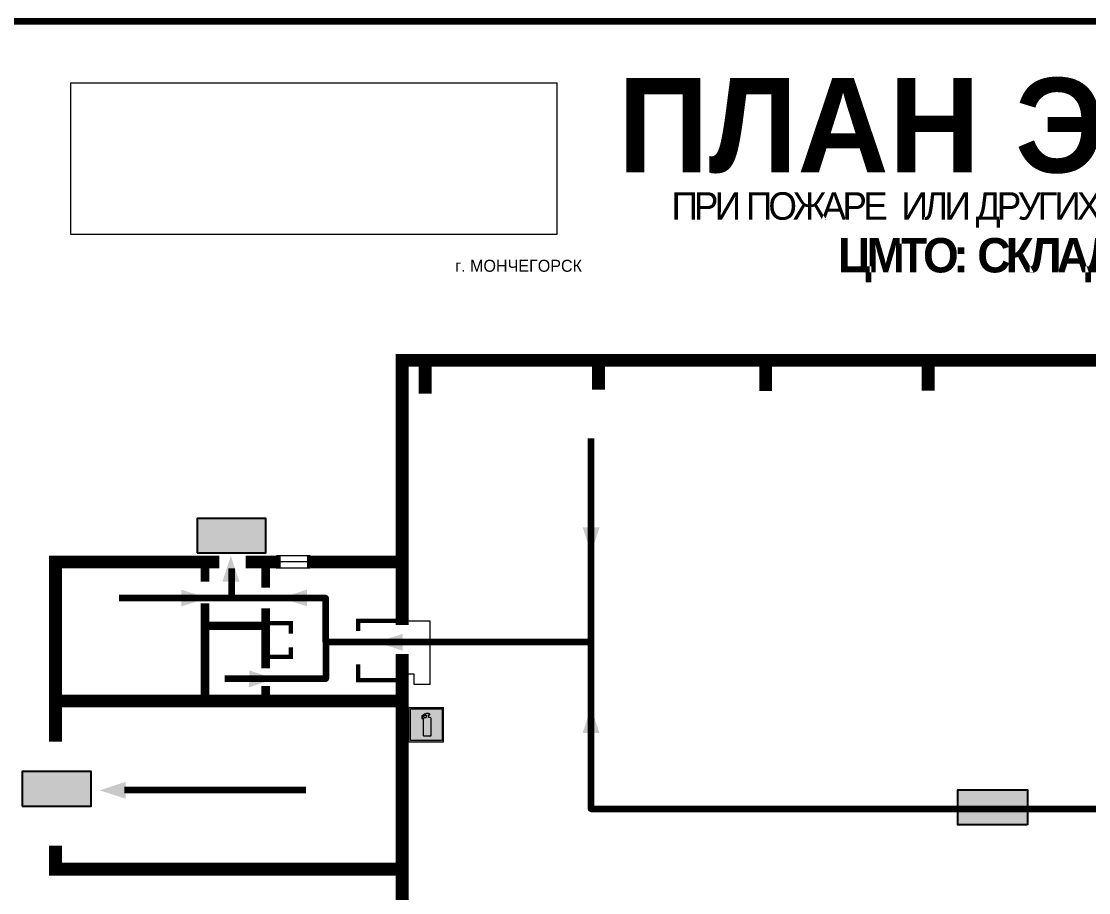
# Model space of a CAD drawing. Header units: millimetres. Extents: x 13810 to 67229, y 12374 to 21950.
# Drawn here: x 34922.2 to 35170.6, y 20070.1 to 20273 of the extents above; entities that cross this region are included whole.
import ezdxf

# ---------------------------------------------------------------- set-up
doc = ezdxf.new("R2010")
doc.units = ezdxf.units.MM
doc.layers.add('План_Штампы', color=7, linetype='Continuous')
doc.styles.add('обычный', font='arial.ttf')
picture_1 = doc.add_image_def('image1.jpg', size_in_pixel=(337, 105))

# ---------------------------------------------------------------- blocks, each defined once
blk = doc.blocks.new('A$C7B4425F7')
at = {"true_color": 0xffffff}
blk.add_hatch(color=7, dxfattribs=at).paths.add_polyline_path([(0, 0), (-16, 0), (-16, -8), (0, -8)])
h = blk.add_hatch(color=126)
h.paths.add_polyline_path([(-0.2, -0.2), (-15.8, -0.2), (-15.8, -7.8), (-0.2, -7.8)])
h.paths.add_polyline_path([(-11.76, -2.03), (-11.76, -3.66), (-11.17, -3.66, -0.568275), (-11.17, -6.18), (-12.58, -6.18), (-12.58, -2.03)], flags=16)
h.paths.add_polyline_path([(-13.33, -4.12, -0.495768), (-13.59, -6.18), (-15.03, -6.18), (-15.03, -2.03), (-13.59, -2.03, -0.487973)], flags=16)
h.paths.add_polyline_path([(-10.25, -2.03), (-9.48, -2.03), (-9.48, -6.18), (-10.25, -6.18)], flags=16)
h.paths.add_polyline_path([(-13.84, -3.69), (-14.24, -3.69), (-14.24, -3.03), (-13.9, -3.03, -0.692621)], flags=0)
h.paths.add_polyline_path([(-9.15, -2.03), (-8.4, -2.03), (-8.04, -3.07), (-7.68, -2.03), (-6.93, -2.03), (-7.64, -4.1), (-6.93, -6.18), (-7.68, -6.18), (-8.04, -5.14), (-8.4, -6.18), (-9.15, -6.18), (-8.44, -4.1)], flags=16)
h.paths.add_polyline_path([(-11.76, -4.46), (-11.42, -4.46, -0.692621), (-11.36, -5.12), (-11.76, -5.12)], flags=0)
h.paths.add_polyline_path([(-13.9, -5.2), (-14.24, -5.2), (-14.24, -4.55), (-13.84, -4.55, -0.708038)], flags=0)
edge = h.paths.add_edge_path(flags=16)
edge.add_ellipse((-5.51, -4.08), major_axis=(0, 2.05), ratio=0.586184, start_angle=0, end_angle=360)
edge = h.paths.add_edge_path(flags=0)
edge.add_ellipse((-5.51, -4.08), major_axis=(0, 1.14), ratio=0.454828, start_angle=0, end_angle=360)
h.paths.add_polyline_path([(-4.13, -4.96, 0.377264), (-3.48, -4.52, 0.0555), (-3.16, -2.03), (-1.66, -2.03), (-1.66, -4.96), (-0.96, -4.96), (-0.96, -7.01), (-1.75, -7.01), (-1.75, -6.18), (-3.3, -6.18), (-3.3, -7.02), (-4.13, -7.02)], flags=16)
h.paths.add_polyline_path([(-2.73, -2.91), (-2.28, -2.91), (-2.28, -4.96), (-3.05, -4.96, 0.079136)], flags=0)
at = {"color": 126}
blk.add_lwpolyline([(-16, -8), (0, -8), (0, 0), (-16, 0)], close=True, dxfattribs=at)
blk = doc.blocks.new('A$C3AD82952')
at = {"true_color": 0xf5f5ff}
h = blk.add_hatch(color=7, dxfattribs=at)
h.dxf.hatch_style = 1
h.paths.add_polyline_path([(8.21, 8.73, 0.414214), (7.89, 9.05), (7.22, 9.05), (7.22, 9.92), (7.59, 9.92, 1), (7.57, 10.36), (7.22, 10.36), (7.22, 10.6), (6.43, 10.6), (6.43, 10.36), (6.01, 10.36), (4.74, 9.59), (4.74, 8.69), (4.98, 8.73), (4.98, 9.26), (6.12, 9.91), (6.43, 9.91), (6.43, 9.05), (5.76, 9.05, 0.414214), (5.44, 8.73), (5.44, 2.2), (8.21, 2.2)], flags=0)
h.paths.add_polyline_path([(12.8, 12.8), (0, 12.8), (0, 0), (12.8, 0)])
h.paths.add_polyline_path([(0.51, 12.29), (12.29, 12.29), (12.29, 0.51), (0.51, 0.51)], flags=16)
h.paths.add_polyline_path([(4.74, 9.59), (6.01, 10.36), (6.43, 10.36), (6.43, 10.6), (7.22, 10.6), (7.22, 10.36), (7.59, 10.36, -0.94586), (7.59, 9.92), (7.22, 9.92), (7.22, 9.05), (7.89, 9.05, -0.414214), (8.21, 8.73), (8.21, 2.2), (5.44, 2.2), (5.44, 8.73, -0.414214), (5.76, 9.05), (6.43, 9.05), (6.43, 9.91), (6.12, 9.91), (4.98, 9.26), (4.98, 8.73), (4.74, 8.69)], flags=0)
h = blk.add_hatch(color=242)
h.dxf.hatch_style = 1
h.paths.add_polyline_path([(12.29, 12.29), (0.51, 12.29), (0.51, 0.51), (12.29, 0.51)])
h.paths.add_polyline_path([(4.74, 8.69), (4.74, 9.59), (6.01, 10.36), (6.43, 10.36), (6.43, 10.6), (7.22, 10.6), (7.22, 10.36), (7.59, 10.36, -0.94586), (7.59, 9.92), (7.22, 9.92), (7.22, 9.05), (7.89, 9.05, -0.414214), (8.21, 8.73), (8.21, 2.2), (5.44, 2.2), (5.44, 8.73, -0.414214), (5.76, 9.05), (6.43, 9.05), (6.43, 9.91), (6.12, 9.91), (4.98, 9.26), (4.98, 8.73)], flags=16)
h = blk.add_hatch(color=7, dxfattribs=at)
h.dxf.hatch_style = 1
h.paths.add_polyline_path([(8.21, 8.73, 0.414214), (7.89, 9.05), (7.22, 9.05), (7.22, 9.92), (7.59, 9.92, 1), (7.57, 10.36), (7.22, 10.36), (7.22, 10.6), (6.43, 10.6), (6.43, 10.36), (6.01, 10.36), (4.74, 9.59), (4.74, 8.69), (4.98, 8.73), (4.98, 9.26), (6.12, 9.91), (6.43, 9.91), (6.43, 9.05), (5.76, 9.05, 0.414214), (5.44, 8.73), (5.44, 2.2), (8.21, 2.2)])
at = {"color": 242, "lineweight": 5}
for p, q in [((0, 0), (0, 12.8)), ((0, 12.8), (12.8, 12.8)), ((12.8, 0), (12.8, 12.8)), ((6.01, 10.36), (4.74, 9.59)), ((4.74, 9.59), (4.74, 8.69)), ((4.74, 8.69), (4.98, 8.73)), ((4.98, 9.26), (6.12, 9.91)), ((4.98, 8.73), (4.98, 9.26)), ((5.44, 2.2), (5.44, 8.73)), ((5.76, 9.05), (6.43, 9.05)), ((6.01, 10.36), (6.43, 10.36)), ((6.12, 9.91), (6.43, 9.91)), ((7.22, 10.6), (6.43, 10.6)), ((6.43, 10.6), (6.43, 10.36)), ((6.43, 9.91), (6.43, 9.05)), ((7.22, 10.36), (7.22, 10.6)), ((7.59, 10.36), (7.22, 10.36)), ((7.22, 9.05), (7.22, 9.92)), ((7.59, 9.92), (7.22, 9.92)), ((7.89, 9.05), (7.22, 9.05)), ((8.21, 2.2), (8.21, 8.73)), ((0, 0), (12.8, 0)), ((5.44, 2.2), (8.21, 2.2))]:
    blk.add_line(p, q, dxfattribs=at)
blk.add_lwpolyline([(0.51, 12.29), (12.29, 12.29), (12.29, 0.51), (0.51, 0.51)], close=True, dxfattribs=at)
for centre, radius, start, end in [((5.76, 8.73), 0.32, 90, 180), ((7.58, 10.14), 0.223, 273.1875, 86.8125), ((7.89, 8.73), 0.32, 0, 90)]:
    blk.add_arc(centre, radius, start, end, dxfattribs=at)
blk = doc.blocks.new('A$C32E8229D')
at = {"true_color": 0xffffff}
blk.add_hatch(color=7, dxfattribs=at).paths.add_polyline_path([(0, 0), (0, -8), (16, -8), (16, 0)])
h = blk.add_hatch(color=126)
h.paths.add_polyline_path([(0.2, -0.2), (15.8, -0.2), (15.8, -7.8), (0.2, -7.8)])
h.paths.add_polyline_path([(13.49, -2.05), (12.08, -2.05), (11.37, -2.63, 0.162397), (11.29, -2.84), (11.29, -3.63), (10.35, -3.63), (10.35, -4.05), (11.68, -4.05), (11.68, -3.48), (12.26, -4.28), (11.29, -5.1), (11.29, -6.78), (11.85, -6.78), (11.85, -5.44), (12.8, -4.64), (12.8, -5.94), (14.46, -5.94), (14.46, -5.39), (13.45, -5.39), (13.45, -3.97), (12.46, -2.59), (13.15, -2.59), (13.69, -3.34), (14.18, -3)], flags=16)
h.paths.add_polyline_path([(10.74, -1.82, 1), (11.8, -1.82, 1)], flags=16)
h.paths.add_polyline_path([(9.39, -3.59), (5.99, -3.59), (6.56, -3.03), (5.91, -3.03), (5.1, -3.83), (5.91, -4.64), (6.56, -4.64), (5.99, -4.09), (9.39, -4.09)], flags=16)
h.paths.add_polyline_path([(4.29, -1.08), (1.72, -1.08), (1.72, -6.6), (4.29, -6.6)], flags=16)
at = {"color": 126}
blk.add_lwpolyline([(16, -8), (0, -8), (0, 0), (16, 0)], close=True, dxfattribs=at)

msp = doc.modelspace()

# ---------------------------------------------------------------- linework, layer by layer
at = {"color": 2, "lineweight": 100}
msp.add_lwpolyline([(34908.39, 20273), (35508.39, 20273), (35508.39, 19878), (34908.39, 19878)], close=True, dxfattribs=at)
at = {"lineweight": 0}
for points, const_width in [([(35486.06, 20181.15), (35486.06, 20194.06), (35010.81, 20194.06), (35010.81, 20161.17)], 3), ([(35056.5, 20187.2), (35056.5, 20193.81)], 3), ([(35095.43, 20186.94), (35095.43, 20193.56)], 3), ([(35133.24, 20187.03), (35133.24, 20193.64)], 3), ([(35016.16, 20186.31), (35016.16, 20192.92)], 3), ([(35010.81, 20161.58), (35010.81, 20132.44)], 3), ([(34968.31, 20147.12), (34930.17, 20147.12), (34930.17, 20105.28)], 3), ([(34964.93, 20142.54), (34964.93, 20147.07)], 2), ([(34982.56, 20147.12), (34974.45, 20147.12)], 3), ([(35010.81, 20147.12), (34988.7, 20147.12)], 3), ([(34979.06, 20146.11), (34979.06, 20141.14)], 2), ([(35010.81, 20125.69), (35010.81, 19993.48), (35486.06, 19993.48), (35486.06, 20145.37)], 3), ([(34964.93, 20115.16), (34964.93, 20137.48)], 2), ([(34979.06, 20136.35), (34979.06, 20122.31)], 2), ([(34964.93, 20132.25), (34979.06, 20132.25)], 2), ([(34984.94, 20130.43), (34984.94, 20132.89), (34979.15, 20132.89)], 1), ([(35000.6, 20131.06), (35000.6, 20133.38), (35010.24, 20133.38)], 1), ([(34979.15, 20125.03), (34984.94, 20125.03), (34984.94, 20127.21)], 1), ([(35009.86, 20119.58), (35000.6, 20119.58), (35000.6, 20123.26)], 1), ([(34979.06, 20118.21), (34979.06, 20115.42)], 2), ([(35010.81, 20114.73), (34930.17, 20114.73)], 3), ([(34930.17, 20081.06), (34930.17, 20075.56), (35010.81, 20075.56)], 3)]:
    msp.add_lwpolyline(points, dxfattribs=dict(at, const_width=const_width))
at = {"color": 126, "lineweight": 100, "true_color": 0x008754}
for points in [[(35054.77, 20175.83), (35054.77, 20089.62), (35469.31, 20089.62)], [(34971.09, 20145.59), (34971.09, 20138.69)], [(35054.77, 20128.43), (35054.77, 20128.43), (35004.43, 20128.43), (35004.43, 20128.43), (34993.06, 20128.43), (34993.06, 20138.69), (34944.94, 20138.69)], [(34993.06, 20128.43), (34993.06, 20119.89), (34969.58, 20119.89)], [(34946.23, 20094.06), (34988.43, 20094.06)]]:
    msp.add_lwpolyline(points, dxfattribs=at)
at = {"lineweight": 0}
for points in [[(34989.45, 20148.53), (34981.56, 20148.53)], [(34988.7, 20147.12), (34980.81, 20147.12)], [(34989.38, 20145.66), (34981.49, 20145.66)], [(35017.37, 20118.6), (35017.37, 20133.3), (35010.79, 20133.3)], [(35017.37, 20118.6), (35013.65, 20118.6), (35013.65, 20120.99), (35011.32, 20120.99)]]:
    msp.add_lwpolyline(points, dxfattribs=at)
at = {"layer": 'План_Штампы', "color": 126, "true_color": 0x008754}
for points in [[(35052.82, 20155.17), (35056.76, 20155.16), (35054.81, 20149.12)], [(34972.95, 20142.52), (34969.01, 20142.53), (34970.96, 20148.56)], [(34959.45, 20136.74), (34959.46, 20140.68), (34965.5, 20138.73)], [(34988.69, 20140.7), (34988.68, 20136.77), (34982.64, 20138.72)], [(35010.98, 20130.39), (35010.97, 20126.46), (35004.93, 20128.41)], [(34975.22, 20117.93), (34975.23, 20121.87), (34981.27, 20119.92)], [(35056.76, 20107.26), (35052.82, 20107.27), (35054.77, 20113.3)], [(34946.47, 20095.92), (34946.46, 20091.98), (34940.43, 20093.93)]]:
    msp.add_solid(points, dxfattribs=at)

# ---------------------------------------------------------------- block references
at = {"xscale": 0.625, "yscale": 0.625, "zscale": 0.625}
msp.add_blockref('A$C3AD82952', (35012.42, 20105.24), dxfattribs=at)
at = {"layer": 'План_Штампы'}
for p in [(34979.11, 20157.21), (34938.42, 20098.29)]:
    msp.add_blockref('A$C7B4425F7', p, dxfattribs=at)
at = {"layer": 'План_Штампы', "color": 126, "true_color": 0x008754, "xscale": 1.012510887696, "yscale": 1.012510887696, "zscale": 1.012510887696, "rotation": 359.9978653237143}
msp.add_blockref('A$C32E8229D', (35140.14, 20094.04), dxfattribs=at)

# ---------------------------------------------------------------- texts
at = {"lineweight": 0, "style": 'обычный'}
for s, insert, char_height, width, attachment_point in [('{\\fProxima Nova Rg|b1|i0|c204|p2;ПЛАН ЭВАКУАЦИИ}', (35061.03, 20259.81), 22, 493.8901, 1), ('\\pi-8.4,l8.4,t8.4;{\\fProxima Nova Rg|b0|i0|c204|p2;г. МОНЧЕГОРСК\\H1.1997x; }', (35037.93, 20216.06), 2.8, 126.6484, 5)]:
    msp.add_mtext(s, dxfattribs=dict(at, insert=insert, char_height=char_height, width=width, attachment_point=attachment_point))
at = {"color": 0, "lineweight": 0, "insert": (35210.96, 20233.38), "char_height": 8, "width": 449.2158, "attachment_point": 5, "style": 'обычный'}
msp.add_mtext('{\\fArial Black|b1|i0|c204|p34;\\H2x;\\T0.85;  \\fArial Narrow|b0|i0|c204|p34;\\H0.8x;\\W0.9;\\P\\fProxima Nova Rg|b0|i0|c204|p2;\\H0.5x;\\W1;\\C256;ПРИ ПОЖАРЕ  ИЛИ ДРУГИХ ЧРЕЗВЫЧАЙНЫХ СИТУАЦИЯХ  ИЗ ПОМЕЩЕНИЙ \\fProxima Nova Rg|b1|i0|c204|p2;\\H1.25x;\\PЦМТО: \\fProxima Nova Rg|b1|i0|c0|p2;C\\fProxima Nova Rg|b1|i0|c204|p2;КЛАД КРУПНОГО ОБОРУДОВАНИЯ}', dxfattribs=at)

# ---------------------------------------------------------------- pictures from other files: only their frames are drawn
at = {"color": 7, "lineweight": 0, "true_color": 0xf5f5ff}
image = msp.add_image(picture_1, insert=(34933.75, 20223.4), size_in_units=(113.11, 35.24), dxfattribs=at)
image.dxf.flags = 7

doc.saveas('drawing.dxf')
